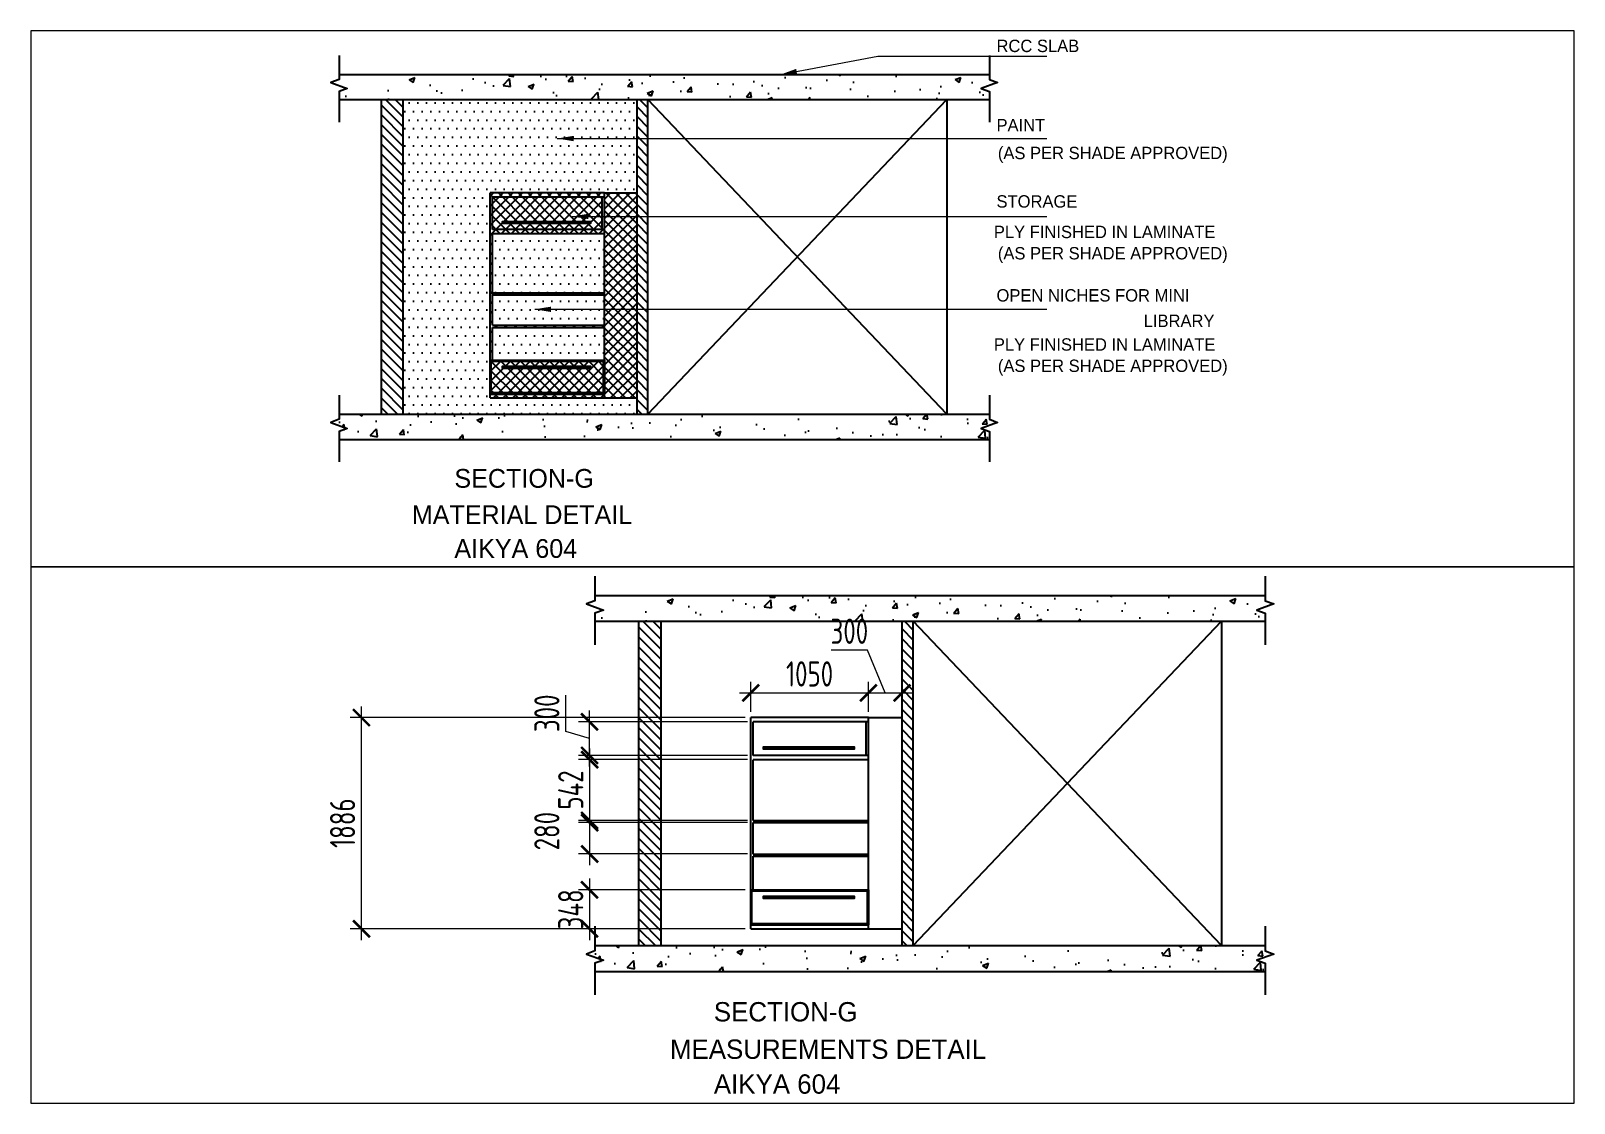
# Paper-space layout 'Layout8' of a CAD drawing. Header units: millimetres. Extents: x 29 to 257, y 20 to 178.
# The model-space entities are those that its viewports show. They can reach past a viewport. Long polylines and large blocks are cut down to what shows.
import ezdxf

# ---------------------------------------------------------------- set-up
doc = ezdxf.new("R2010")
doc.units = ezdxf.units.MM
doc.header["$LTSCALE"] = 10
doc.header["$PDMODE"] = 35
doc.header["$PDSIZE"] = 500
for name, color, linetype in [('07--DIM-1', 1, 'Continuous'), ('A--HATCH-1', 8, 'Continuous'), ('A--SPACEREF', 3, 'Continuous'), ('DIMM-1', 1, 'Continuous')]:
    doc.layers.add(name, color=color, linetype=linetype)
doc.styles.add('ISO', font='isocp2.shx', dxfattribs={"width": 0.8})
doc.dimstyles.new('A-DIM-100', dxfattribs={"dimscale": 100, "dimtxt": 2.25, "dimasz": 1.5, "dimexe": 1, "dimexo": 0.5, "dimgap": 0, "dimtad": 0, "dimdec": 0, "dimzin": 12, "dimdsep": 46, "dimtxsty": 'ISO', "dimblk": 'ARCHTICK', "dimcen": 1, "dimdle": 1, "dimclrd": 8, "dimclre": 8, "dimclrt": 256, "dimadec": 0, "dimazin": 3, "dimtfac": 1, "dimtdec": 0, "dimtmove": 1, "dimatfit": 2, "dimfxl": 1, "dimtvp": 0.75, "dimtolj": 1, "dimtzin": 12, "dimlwd": 18, "dimlwe": 18, "dimarcsym": 0})
pattern_1 = [(0, (-313135.76, -77113.61), (39.6875, 79.375), [0, -79.375])]
pattern_2 = [(45, (-313135.76, -77113.61), (-44.90128, 44.90128), []), (135, (-313135.76, -77113.61), (-44.90128, -44.90128), [])]

# ---------------------------------------------------------------- blocks, each defined once
blk = doc.blocks.new('_ArchTick')
at = {"color": 0, "const_width": 0.15}
blk.add_lwpolyline([(-0.5, -0.5), (0.5, 0.5)], dxfattribs=at)
blk = doc.blocks.new('*D503')
at = {"layer": '07--DIM-1', "color": 8, "lineweight": 18}
for p, q in [((17293, -87150), (13769, -87150)), ((13869, -89136), (13869, -87050)), ((17293, -89036), (13769, -89036))]:
    blk.add_line(p, q, dxfattribs=at)
at = {"layer": 'Defpoints', "color": 0}
for p in [(13869, -87150), (17343, -87150), (17343, -89036)]:
    blk.add_point(p, dxfattribs=at)
at = {"layer": '07--DIM-1', "color": 8, "lineweight": 18, "xscale": 150, "yscale": 150, "zscale": 150}
for p, rotation in [((13869, -87150), 90), ((13869, -89036), 270)]:
    blk.add_blockref('_ArchTick', p, dxfattribs=dict(at, rotation=rotation))
at = {"layer": '07--DIM-1', "insert": (13701, -88093), "char_height": 225, "attachment_point": 5, "rotation": 90, "style": 'ISO'}
blk.add_mtext('\\A1;1886', dxfattribs=at)
blk = doc.blocks.new('*D504')
at = {"layer": '07--DIM-1', "color": 8, "lineweight": 18}
for p, q in [((15693, -87274), (15693, -86950)), ((15905, -87588), (15905, -87088)), ((15905, -87338), (15693, -87274)), ((17313, -87188), (15805, -87188)), ((17313, -87488), (15805, -87488))]:
    blk.add_line(p, q, dxfattribs=at)
at = {"layer": 'Defpoints', "color": 0}
for p in [(15905, -87188), (17363, -87188), (17363, -87488)]:
    blk.add_point(p, dxfattribs=at)
at = {"layer": '07--DIM-1', "color": 8, "lineweight": 18, "xscale": 150, "yscale": 150, "zscale": 150}
for p, rotation in [((15905, -87188), 90), ((15905, -87488), 270)]:
    blk.add_blockref('_ArchTick', p, dxfattribs=dict(at, rotation=rotation))
at = {"layer": '07--DIM-1', "insert": (15524, -87112), "char_height": 225, "attachment_point": 5, "rotation": 90, "style": 'ISO'}
blk.add_mtext('\\A1;300', dxfattribs=at)
blk = doc.blocks.new('*D505')
at = {"layer": '07--DIM-1', "color": 8, "lineweight": 18}
for p, q in [((15905, -87426), (15905, -88168)), ((17313, -87526), (15805, -87526)), ((17313, -88068), (15805, -88068))]:
    blk.add_line(p, q, dxfattribs=at)
at = {"layer": 'Defpoints', "color": 0}
for p in [(17363, -87526), (15905, -88068), (17363, -88068)]:
    blk.add_point(p, dxfattribs=at)
at = {"layer": '07--DIM-1', "color": 8, "lineweight": 18, "xscale": 150, "yscale": 150, "zscale": 150}
for p, rotation in [((15905, -87526), 90), ((15905, -88068), 270)]:
    blk.add_blockref('_ArchTick', p, dxfattribs=dict(at, rotation=rotation))
at = {"layer": '07--DIM-1', "insert": (15737, -87797), "char_height": 225, "attachment_point": 5, "rotation": 90, "style": 'ISO'}
blk.add_mtext('\\A1;542', dxfattribs=at)
blk = doc.blocks.new('*D506')
at = {"layer": '07--DIM-1', "color": 8, "lineweight": 18}
for p, q in [((15905, -87988), (15905, -88468)), ((17313, -88088), (15805, -88088)), ((17313, -88368), (15805, -88368))]:
    blk.add_line(p, q, dxfattribs=at)
at = {"layer": 'Defpoints', "color": 0}
for p in [(17363, -88088), (15905, -88368), (17363, -88368)]:
    blk.add_point(p, dxfattribs=at)
at = {"layer": '07--DIM-1', "color": 8, "lineweight": 18, "xscale": 150, "yscale": 150, "zscale": 150}
for p, rotation in [((15905, -88088), 90), ((15905, -88368), 270)]:
    blk.add_blockref('_ArchTick', p, dxfattribs=dict(at, rotation=rotation))
at = {"layer": '07--DIM-1', "insert": (15524, -88164), "char_height": 225, "attachment_point": 5, "rotation": 90, "style": 'ISO'}
blk.add_mtext('\\A1;280', dxfattribs=at)
blk = doc.blocks.new('*D507')
at = {"layer": '07--DIM-1', "color": 8, "lineweight": 18}
for p, q in [((15905, -88588), (15905, -89136)), ((17293, -88688), (15805, -88688)), ((17293, -89036), (15805, -89036))]:
    blk.add_line(p, q, dxfattribs=at)
at = {"layer": 'Defpoints', "color": 0}
for p in [(17343, -88688), (15905, -89036), (17343, -89036)]:
    blk.add_point(p, dxfattribs=at)
at = {"layer": '07--DIM-1', "color": 8, "lineweight": 18, "xscale": 150, "yscale": 150, "zscale": 150}
for p, rotation in [((15905, -88688), 90), ((15905, -89036), 270)]:
    blk.add_blockref('_ArchTick', p, dxfattribs=dict(at, rotation=rotation))
at = {"layer": '07--DIM-1', "insert": (15737, -88862), "char_height": 225, "attachment_point": 5, "rotation": 90, "style": 'ISO'}
blk.add_mtext('\\A1;348', dxfattribs=at)
blk = doc.blocks.new('*D508')
at = {"layer": '07--DIM-1', "color": 8, "lineweight": 18}
for p, q in [((17343, -87100), (17343, -86830)), ((18393, -87100), (18393, -86830)), ((17243, -86930), (18493, -86930))]:
    blk.add_line(p, q, dxfattribs=at)
at = {"layer": 'Defpoints', "color": 0}
for p in [(18393, -86930), (17343, -87150), (18393, -87150)]:
    blk.add_point(p, dxfattribs=at)
at = {"layer": '07--DIM-1', "color": 8, "lineweight": 18, "xscale": 150, "yscale": 150, "zscale": 150, "rotation": 180}
blk.add_blockref('_ArchTick', (17343, -86930), dxfattribs=at)
at = {"layer": '07--DIM-1', "color": 8, "lineweight": 18, "xscale": 150, "yscale": 150, "zscale": 150}
blk.add_blockref('_ArchTick', (18393, -86930), dxfattribs=at)
at = {"layer": '07--DIM-1', "insert": (17868, -86761), "char_height": 225, "attachment_point": 5, "style": 'ISO'}
blk.add_mtext('\\A1;1050', dxfattribs=at)
blk = doc.blocks.new('*D509')
at = {"layer": '07--DIM-1', "color": 8, "lineweight": 18}
for p, q in [((18385, -86549), (18061, -86549)), ((18543, -86930), (18385, -86549)), ((18393, -87100), (18393, -86830)), ((18693, -87100), (18693, -86830)), ((18293, -86930), (18793, -86930))]:
    blk.add_line(p, q, dxfattribs=at)
at = {"layer": 'Defpoints', "color": 0}
for p in [(18693, -86930), (18393, -87150), (18693, -87150)]:
    blk.add_point(p, dxfattribs=at)
at = {"layer": '07--DIM-1', "color": 8, "lineweight": 18, "xscale": 150, "yscale": 150, "zscale": 150, "rotation": 180}
blk.add_blockref('_ArchTick', (18393, -86930), dxfattribs=at)
at = {"layer": '07--DIM-1', "color": 8, "lineweight": 18, "xscale": 150, "yscale": 150, "zscale": 150}
blk.add_blockref('_ArchTick', (18693, -86930), dxfattribs=at)
at = {"layer": '07--DIM-1', "insert": (18223, -86380), "char_height": 225, "attachment_point": 5, "style": 'ISO'}
blk.add_mtext('\\A1;300', dxfattribs=at)

msp = doc.modelspace()

# ---------------------------------------------------------------- hatches: boundary and pattern name
h = msp.add_hatch()
h.set_pattern_fill('AR-CONC', color=256, scale=3, style=0)
h.set_pattern_definition([(50, (-313135.76, -77113.6), (546.554, -47.81726), [57.15, -628.65]), (355, (-313135.76, -77113.6), (-105.7285, 573.1699), [45.72, -502.92]), (100.451, (-313090.2, -77117.6), (440.8275, 525.3501), [48.57, -534.27]), (46.1842, (-313135.76, -76961.2), (813.2371, -126.127), [85.725, -942.975]), (96.6356, (-313068, -76971.7), (712.2127, 742.2767), [72.855, -801.405]), (351.184, (-313135.8, -76961.2), (712.2138, 742.2754), [68.58, -754.38]), (21, (-313059.56, -76999.3), (454.84464, -306.79656), [57.15, -628.65]), (326, (-313059.56, -76999.3), (185.4061, 552.5639), [45.72, -502.92]), (71.4514, (-313021.66, -77024.9), (640.2495, 245.7686), [48.57, -534.27]), (37.5, (-313135.76, -77113.6), (9.26581, 253.66512), [0, -496.824, 0, -510.54, 0, -504.825]), (7.5, (-313135.76, -77113.6), (200.45899, 300.54172), [0, -291.084, 0, -485.394, 0, -192.405]), (327.5, (-313305.69, -77113.6), (406.77179, -17.18623), [0, -190.5, 0, -594.36, 0, -788.67]), (317.5, (-313381.9, -77113.6), (444.38754, 76.27947), [0, -247.65, 0, -394.716, 0, -560.07])])
h.paths.add_polyline_path([(-12847.3, -86136.2), (-12923.1, -86108.6), (-12923.1, -86061.6), (-18903.5, -86061.6), (-18903.5, -86108.6), (-18979.3, -86136.2), (-18827.6, -86191.4), (-18903.5, -86219), (-18903.5, -86290.2), (-12923.1, -86290.2), (-12923.1, -86219), (-12998.9, -86191.4)])
h.paths.add_polyline_path([(-12923.1, -89343.6), (-12998.9, -89316), (-12847.3, -89260.8), (-12923.1, -89233.2), (-12923.1, -89186.2), (-18903.5, -89186.2), (-18903.5, -89233.2), (-18979.3, -89260.8), (-18827.6, -89316), (-18903.5, -89343.6), (-18903.5, -89417.4), (-12923.1, -89417.4)])
h = msp.add_hatch()
h.set_pattern_fill('AR-CONC', color=256, scale=3, style=0)
h.set_pattern_definition([(50, (-278279.2, -77113.6), (546.554, -47.81726), [57.15, -628.65]), (355, (-278279.2, -77113.6), (-105.7285, 573.1699), [45.72, -502.92]), (100.451, (-278233.67, -77117.6), (440.8275, 525.3501), [48.57, -534.27]), (46.1842, (-278279.2, -76961.2), (813.2371, -126.127), [85.725, -942.975]), (96.6356, (-278211.45, -76971.7), (712.2127, 742.2767), [72.855, -801.405]), (351.184, (-278279.2, -76961.2), (712.2138, 742.2754), [68.58, -754.38]), (21, (-278203, -76999.3), (454.84464, -306.79656), [57.15, -628.65]), (326, (-278203, -76999.3), (185.4061, 552.5639), [45.72, -502.92]), (71.4514, (-278165.1, -77024.9), (640.2495, 245.7686), [48.57, -534.27]), (37.5, (-278279.22, -77113.6), (9.26581, 253.66512), [0, -496.824, 0, -510.54, 0, -504.825]), (7.5, (-278279.22, -77113.6), (200.45899, 300.54172), [0, -291.084, 0, -485.394, 0, -192.405]), (327.5, (-278449.14, -77113.6), (406.77179, -17.18623), [0, -190.5, 0, -594.36, 0, -788.67]), (317.5, (-278525.34, -77113.6), (444.38754, 76.27947), [0, -247.65, 0, -394.716, 0, -560.07])])
h.paths.add_polyline_path([(22009.3, -86136.2), (21933.4, -86108.6), (21933.4, -86061.6), (15953.1, -86061.6), (15953.1, -86108.6), (15877.3, -86136.2), (16028.9, -86191.4), (15953.1, -86219), (15953.1, -86290.2), (21933.4, -86290.2), (21933.4, -86219), (21857.6, -86191.4)])
h.paths.add_polyline_path([(21933.4, -89343.6), (21857.6, -89316), (22009.3, -89260.8), (21933.4, -89233.2), (21933.4, -89186.2), (15953.1, -89186.2), (15953.1, -89233.2), (15877.3, -89260.8), (16028.9, -89316), (15953.1, -89343.6), (15953.1, -89417.4), (21933.4, -89417.4)])
h = msp.add_hatch()
h.set_pattern_fill('DOTS', color=256, scale=50, style=0)
h.set_pattern_definition(pattern_1)
h.paths.add_polyline_path([(-16163.3, -86290.2), (-18313.3, -86290.2), (-18313.3, -89186.2), (-16163.3, -89186.2), (-16163.3, -89036.2), (-16463.3, -89036.2), (-17513.3, -89036.2), (-17513.3, -87150.2), (-16463.3, -87150.2), (-16163.3, -87150.2)])
h = msp.add_hatch()
h.set_pattern_fill('ANSI37', color=256, scale=20, style=0)
h.set_pattern_definition(pattern_2)
h.paths.add_polyline_path([(-16163.3, -87150.2), (-16463.3, -87150.2), (-16463.3, -89036.2), (-16163.3, -89036.2)])
h.paths.add_polyline_path([(-16463.3, -87150.2), (-17513.3, -87150.2), (-17513.3, -88688.2), (-17493.3, -88688.2), (-17493.3, -88388.2), (-16463.3, -88388.2), (-16463.3, -88368.2), (-17493.3, -88368.2), (-17493.3, -88088.2), (-16463.3, -88088.2), (-16463.3, -88068.2), (-17493.3, -88068.2), (-17493.3, -87526.2), (-16463.3, -87526.2), (-16463.3, -87488.2), (-17493.3, -87488.2), (-17493.3, -87188.2), (-16463.3, -87188.2)])
h.paths.add_polyline_path([(-16463.3, -89000.2), (-17513.3, -89000.2), (-17513.3, -89036.2), (-16463.3, -89036.2)])
h.paths.add_polyline_path([(-16473.3, -88698.2), (-17503.3, -88698.2), (-17503.3, -88990.2), (-16473.3, -88990.2)])
h.paths.add_polyline_path([(-16590.1, -88765.2), (-17096.4, -88765.2), (-17399.9, -88765.2), (-17399.9, -88744.2), (-16800.2, -88744.2), (-16590.1, -88744.2)], flags=16)
h.paths.add_polyline_path([(-16483.3, -87188.2), (-17493.3, -87188.2), (-17493.3, -87488.2), (-16483.3, -87488.2)], flags=16)
h.paths.add_polyline_path([(-16590.1, -87412.2), (-16590.1, -87433.1), (-17096.4, -87433.1), (-17399.9, -87433.1), (-17399.9, -87412.2), (-16800.2, -87412.2)], flags=0)
h = msp.add_hatch()
h.set_pattern_fill('DOTS', color=256, scale=50, style=0)
h.set_pattern_definition(pattern_1)
h.paths.add_polyline_path([(-16463.3, -88068.2), (-16463.3, -87526.2), (-17493.3, -87526.2), (-17493.3, -88068.2)])
h.paths.add_polyline_path([(-17493.3, -88088.2), (-17493.3, -88368.2), (-16463.3, -88368.2), (-16463.3, -88088.2)])
h.paths.add_polyline_path([(-17493.3, -88388.2), (-17493.3, -88688.2), (-16463.3, -88688.2), (-16463.3, -88388.2)])
h = msp.add_hatch()
h.set_pattern_fill('ANSI37', color=256, scale=20, style=0)
h.set_pattern_definition(pattern_2)
h.paths.add_polyline_path([(-16463.3, -88688.2), (-17513.3, -88688.2), (-17513.3, -89000.2), (-16463.3, -89000.2)])
h.paths.add_polyline_path([(-16473.3, -88698.2), (-16473.3, -88990.2), (-17503.3, -88990.2), (-17503.3, -88698.2)], flags=16)
h.paths.add_polyline_path([(-16590.1, -88744.2), (-16590.1, -88765.2), (-17096.4, -88765.2), (-17399.9, -88765.2), (-17399.9, -88744.2), (-16800.2, -88744.2)], flags=0)
at = {"layer": 'A--HATCH-1'}
h = msp.add_hatch(dxfattribs=at)
h.set_pattern_fill('ANSI31', color=256, scale=20, angle=-90, style=0)
h.set_pattern_definition([(315, (-313135.76, -77113.61), (44.90128, 44.90128), [])])
h.paths.add_polyline_path([(-18513.3, -89186.2), (-18313.3, -89186.2), (-18313.3, -86290.2), (-18513.3, -86290.2)])
h.paths.add_polyline_path([(-16063.3, -86290.2), (-16163.3, -86290.2), (-16163.3, -89186.2), (-16063.3, -89186.2)])
h = msp.add_hatch(dxfattribs=at)
h.set_pattern_fill('ANSI31', color=256, scale=20, angle=-90, style=0)
h.set_pattern_definition([(315, (-278279.22, -77113.61), (44.90128, 44.90128), [])])
h.paths.add_polyline_path([(16343.3, -89186.2), (16543.3, -89186.2), (16543.3, -86290.2), (16343.3, -86290.2)])
h.paths.add_polyline_path([(18793.3, -86290.2), (18693.3, -86290.2), (18693.3, -89186.2), (18793.3, -89186.2)])

# ---------------------------------------------------------------- linework, layer by layer
for p, q in [((-18903.5, -86061.6), (-12923.1, -86061.6)), ((15953.1, -86061.6), (21933.4, -86061.6)), ((-18903.5, -86290.2), (-12923.1, -86290.2)), ((-18513.3, -89186.2), (-18513.3, -86290.2)), ((-18313.3, -89186.2), (-18313.3, -86290.2)), ((-16163.3, -89186.2), (-16163.3, -86290.2)), ((-16063.3, -89186.2), (-16063.3, -86290.2)), ((-16063.3, -89186.2), (-13313.3, -86290.2)), ((-13313.3, -89186.2), (-16063.3, -86290.2)), ((-13313.3, -86290.2), (-13313.3, -89186.2)), ((15953.1, -86290.2), (21933.4, -86290.2)), ((16343.3, -89186.2), (16343.3, -86290.2)), ((16543.3, -89186.2), (16543.3, -86290.2)), ((18693.3, -89186.2), (18693.3, -86290.2)), ((18793.3, -89186.2), (18793.3, -86290.2)), ((18793.3, -89186.2), (21543.3, -86290.2)), ((21543.3, -89186.2), (18793.3, -86290.2)), ((21543.3, -86290.2), (21543.3, -89186.2)), ((-17513.3, -89036.2), (-17513.3, -87150.2)), ((-16463.3, -87150.2), (-17513.3, -87150.2)), ((-16463.3, -89036.2), (-16463.3, -87150.2)), ((-16463.3, -87150.2), (-16163.3, -87150.2)), ((17343.3, -89036.2), (17343.3, -87150.2)), ((18393.3, -87150.2), (17343.3, -87150.2)), ((18393.3, -89036.2), (18393.3, -87150.2)), ((18393.3, -87150.2), (18693.3, -87150.2)), ((-17493.3, -87488.2), (-17493.3, -87188.2)), ((-16463.3, -87188.2), (-17493.3, -87188.2)), ((-16483.3, -87488.2), (-16483.3, -87188.2)), ((17363.3, -87488.2), (17363.3, -87188.2)), ((18393.3, -87188.2), (17363.3, -87188.2)), ((18373.3, -87488.2), (18373.3, -87188.2)), ((-16463.3, -87488.2), (-17493.3, -87488.2)), ((-17493.3, -88068.2), (-17493.3, -87526.2)), ((-16463.3, -87526.2), (-17493.3, -87526.2)), ((18393.3, -87488.2), (17363.3, -87488.2)), ((17363.3, -88068.2), (17363.3, -87526.2)), ((18393.3, -87526.2), (17363.3, -87526.2)), ((-17493.3, -88068.2), (-16463.3, -88068.2)), ((-17493.3, -88368.2), (-17493.3, -88088.2)), ((-17493.3, -88088.2), (-16463.3, -88088.2)), ((17363.3, -88068.2), (18393.3, -88068.2)), ((17363.3, -88368.2), (17363.3, -88088.2)), ((17363.3, -88088.2), (18393.3, -88088.2)), ((-17493.3, -88368.2), (-16463.3, -88368.2)), ((-17493.3, -88688.2), (-17493.3, -88388.2)), ((-17493.3, -88388.2), (-16463.3, -88388.2)), ((17363.3, -88368.2), (18393.3, -88368.2)), ((17363.3, -88688.2), (17363.3, -88388.2)), ((17363.3, -88388.2), (18393.3, -88388.2)), ((-17513.3, -88688.2), (-16463.3, -88688.2)), ((17343.3, -88688.2), (18393.3, -88688.2)), ((-17513.3, -89000.2), (-16463.3, -89000.2)), ((-17513.3, -89036.2), (-16463.3, -89036.2)), ((-17503.3, -89000.2), (-16463.3, -89000.2)), ((-17503.3, -89036.2), (-16463.3, -89036.2)), ((-16463.3, -89036.2), (-16163.3, -89036.2)), ((17343.3, -89000.2), (18393.3, -89000.2)), ((17343.3, -89036.2), (18393.3, -89036.2)), ((17353.3, -89000.2), (18393.3, -89000.2)), ((17353.3, -89036.2), (18393.3, -89036.2)), ((18393.3, -89036.2), (18693.3, -89036.2)), ((-18903.5, -89186.2), (-12923.1, -89186.2)), ((15953.1, -89186.2), (21933.4, -89186.2)), ((-18903.5, -89417.4), (-12923.1, -89417.4)), ((15953.1, -89417.4), (21933.4, -89417.4))]:
    msp.add_line(p, q)
at = {"linetype": 'Continuous'}
for points in [[(-18903.5, -85887.8), (-18903.5, -86108.6), (-18979.3, -86136.2), (-18827.6, -86191.4), (-18903.5, -86219), (-18903.5, -86499.6)], [(-12923.1, -85887.8), (-12923.1, -86108.6), (-12847.3, -86136.2), (-12998.9, -86191.4), (-12923.1, -86219), (-12923.1, -86499.6)], [(15953.1, -85887.8), (15953.1, -86108.6), (15877.3, -86136.2), (16028.9, -86191.4), (15953.1, -86219), (15953.1, -86499.6)], [(21933.4, -85887.8), (21933.4, -86108.6), (22009.3, -86136.2), (21857.6, -86191.4), (21933.4, -86219), (21933.4, -86499.6)], [(-18903.5, -89012.4), (-18903.5, -89233.2), (-18979.3, -89260.8), (-18827.6, -89316), (-18903.5, -89343.6), (-18903.5, -89624.2)], [(-12923.1, -89012.4), (-12923.1, -89233.2), (-12847.3, -89260.8), (-12998.9, -89316), (-12923.1, -89343.6), (-12923.1, -89624.2)], [(15953.1, -89012.4), (15953.1, -89233.2), (15877.3, -89260.8), (16028.9, -89316), (15953.1, -89343.6), (15953.1, -89624.2)], [(21933.4, -89012.4), (21933.4, -89233.2), (22009.3, -89260.8), (21857.6, -89316), (21933.4, -89343.6), (21933.4, -89624.2)]]:
    msp.add_lwpolyline(points, dxfattribs=at)
at = {"elevation": 0}
for points in [[(-16800.2, -87433.1), (-17399.9, -87433.1), (-17399.9, -87412.2), (-16800.2, -87412.2)], [(-17096.4, -87412.2), (-16590.1, -87412.2), (-16590.1, -87433.1), (-17096.4, -87433.1)], [(18056.4, -87433.1), (17456.6, -87433.1), (17456.6, -87412.2), (18056.4, -87412.2)], [(17760.1, -87412.2), (18266.4, -87412.2), (18266.4, -87433.1), (17760.1, -87433.1)], [(-16800.2, -88765.2), (-17399.9, -88765.2), (-17399.9, -88744.2), (-16800.2, -88744.2)], [(-17096.4, -88744.2), (-16590.1, -88744.2), (-16590.1, -88765.2), (-17096.4, -88765.2)], [(18056.4, -88765.2), (17456.6, -88765.2), (17456.6, -88744.2), (18056.4, -88744.2)], [(17760.1, -88744.2), (18266.4, -88744.2), (18266.4, -88765.2), (17760.1, -88765.2)]]:
    msp.add_lwpolyline(points, dxfattribs=at)
for points in [[(-17513.3, -88688.2), (-16463.3, -88688.2), (-16463.3, -89000.2), (-17513.3, -89000.2)], [(-17503.3, -88698.2), (-16473.3, -88698.2), (-16473.3, -88990.2), (-17503.3, -88990.2)], [(17343.3, -88688.2), (18393.3, -88688.2), (18393.3, -89000.2), (17343.3, -89000.2)], [(17353.3, -88698.2), (18383.3, -88698.2), (18383.3, -88990.2), (17353.3, -88990.2)]]:
    msp.add_lwpolyline(points, close=True, dxfattribs=at)

# ---------------------------------------------------------------- texts
at = {"layer": 'A--SPACEREF'}
for s, height, p in [('RCC SLAB', 113.76, (-12857.9, -85854.7)), ('PAINT', 113.76, (-12857.9, -86583.9)), ('(AS PER SHADE APPROVED)', 113.758, (-12845.3, -86839.8)), ('STORAGE', 113.76, (-12857.9, -87285.5)), ('PLY FINISHED IN LAMINATE', 113.758, (-12882.3, -87566.2)), ('(AS PER SHADE APPROVED)', 113.758, (-12845.3, -87762.2)), ('OPEN NICHES FOR MINI', 113.758, (-12857.9, -88149.5)), ('LIBRARY', 113.76, (-11504.2, -88383.7)), ('PLY FINISHED IN LAMINATE', 113.758, (-12882.3, -88601.5)), ('(AS PER SHADE APPROVED)', 113.758, (-12845.3, -88797.5))]:
    msp.add_text(s, height=height, dxfattribs=at).set_placement(p)
at = {"layer": 'DIMM-1'}
for s, height, p in [('SECTION-G', 172.62, (-17842.7, -89862.6)), ('SECTION-G', 172.62, (17013.8, -89862.6)), ('MATERIAL DETAIL', 172.617, (-18234.1, -90196.5)), ('MEASUREMENTS DETAIL', 172.617, (16622.4, -90196.5)), ('AIKYA 604', 172.62, (-17842.7, -90507.6)), ('AIKYA 604', 172.62, (17013.8, -90507.6))]:
    msp.add_text(s, height=height, dxfattribs=at).set_placement(p)

# ---------------------------------------------------------------- dimensions: what is measured, and where the dimension line sits
at = {"layer": '07--DIM-1'}
dim = msp.add_linear_dim(base=(18693.3, -86929.9), p1=(18393.3, -87150.2), p2=(18693.3, -87150.2), dimstyle='A-DIM-100', dxfattribs=at)
dim.commit()
dim.dimension.update_dxf_attribs({"geometry": '*D509', "text_midpoint": (18384.7, -86548.7), "dimtype": 160})
dim = msp.add_linear_dim(base=(18393.3, -86929.9), p1=(17343.3, -87150.2), p2=(18393.3, -87150.2), dimstyle='A-DIM-100', dxfattribs=at)
dim.commit()
dim.dimension.update_dxf_attribs({"geometry": '*D508', "text_midpoint": (17868.3, -86761.2)})
for base, p1, p2, picture, middle in [((15905.5, -87188.2), (17363.3, -87488.2), (17363.3, -87188.2), '*D504', (15524.2, -87274.4)), ((13869.4, -87150.2), (17343.3, -89036.2), (17343.3, -87150.2), '*D503', (13700.7, -88093.2)), ((15905.5, -88068.2), (17363.3, -87526.2), (17363.3, -88068.2), '*D505', (15736.7, -87797.2)), ((15905.5, -88368.2), (17363.3, -88088.2), (17363.3, -88368.2), '*D506', (15524.2, -88164.4)), ((15905.5, -89036.2), (17343.3, -88688.2), (17343.3, -89036.2), '*D507', (15736.7, -88862.2))]:
    dim = msp.add_linear_dim(base=base, p1=p1, p2=p2, angle=90, dimstyle='A-DIM-100', dxfattribs=at)
    dim.commit()
    dim.dimension.update_dxf_attribs({"geometry": picture, "text_midpoint": middle})

# ---------------------------------------------------------------- leaders
for points in [[(-14843, -86061.6), (-13950.1, -85892.8), (-12395.4, -85892.8)], [(-16897, -86650.1), (-12395.4, -86650.1)], [(-16760.2, -87366.9), (-12395.4, -87366.9)], [(-17103.3, -88221.1), (-12395.4, -88221.1)]]:
    msp.add_leader(points, dimstyle='A-DIM-100', override={"dimgap": 0, "dimtad": 0, "dimfxl": 0.18})

psp = doc.layouts.new('Layout8')

# ---------------------------------------------------------------- viewports
at = {"layer": '0'}
psp.add_viewport(center=(142.59, 138.76), size=(228.14, 79.2903), view_center_point=(-14641.68, -88125.47), view_height=4931.9768, dxfattribs=at)
psp.add_viewport(center=(142.59, 59.47), size=(228.14, 79.2903), view_center_point=(17804.92, -88198.97), view_height=4785.6987, status=3, dxfattribs=at)

doc.saveas('drawing.dxf')
